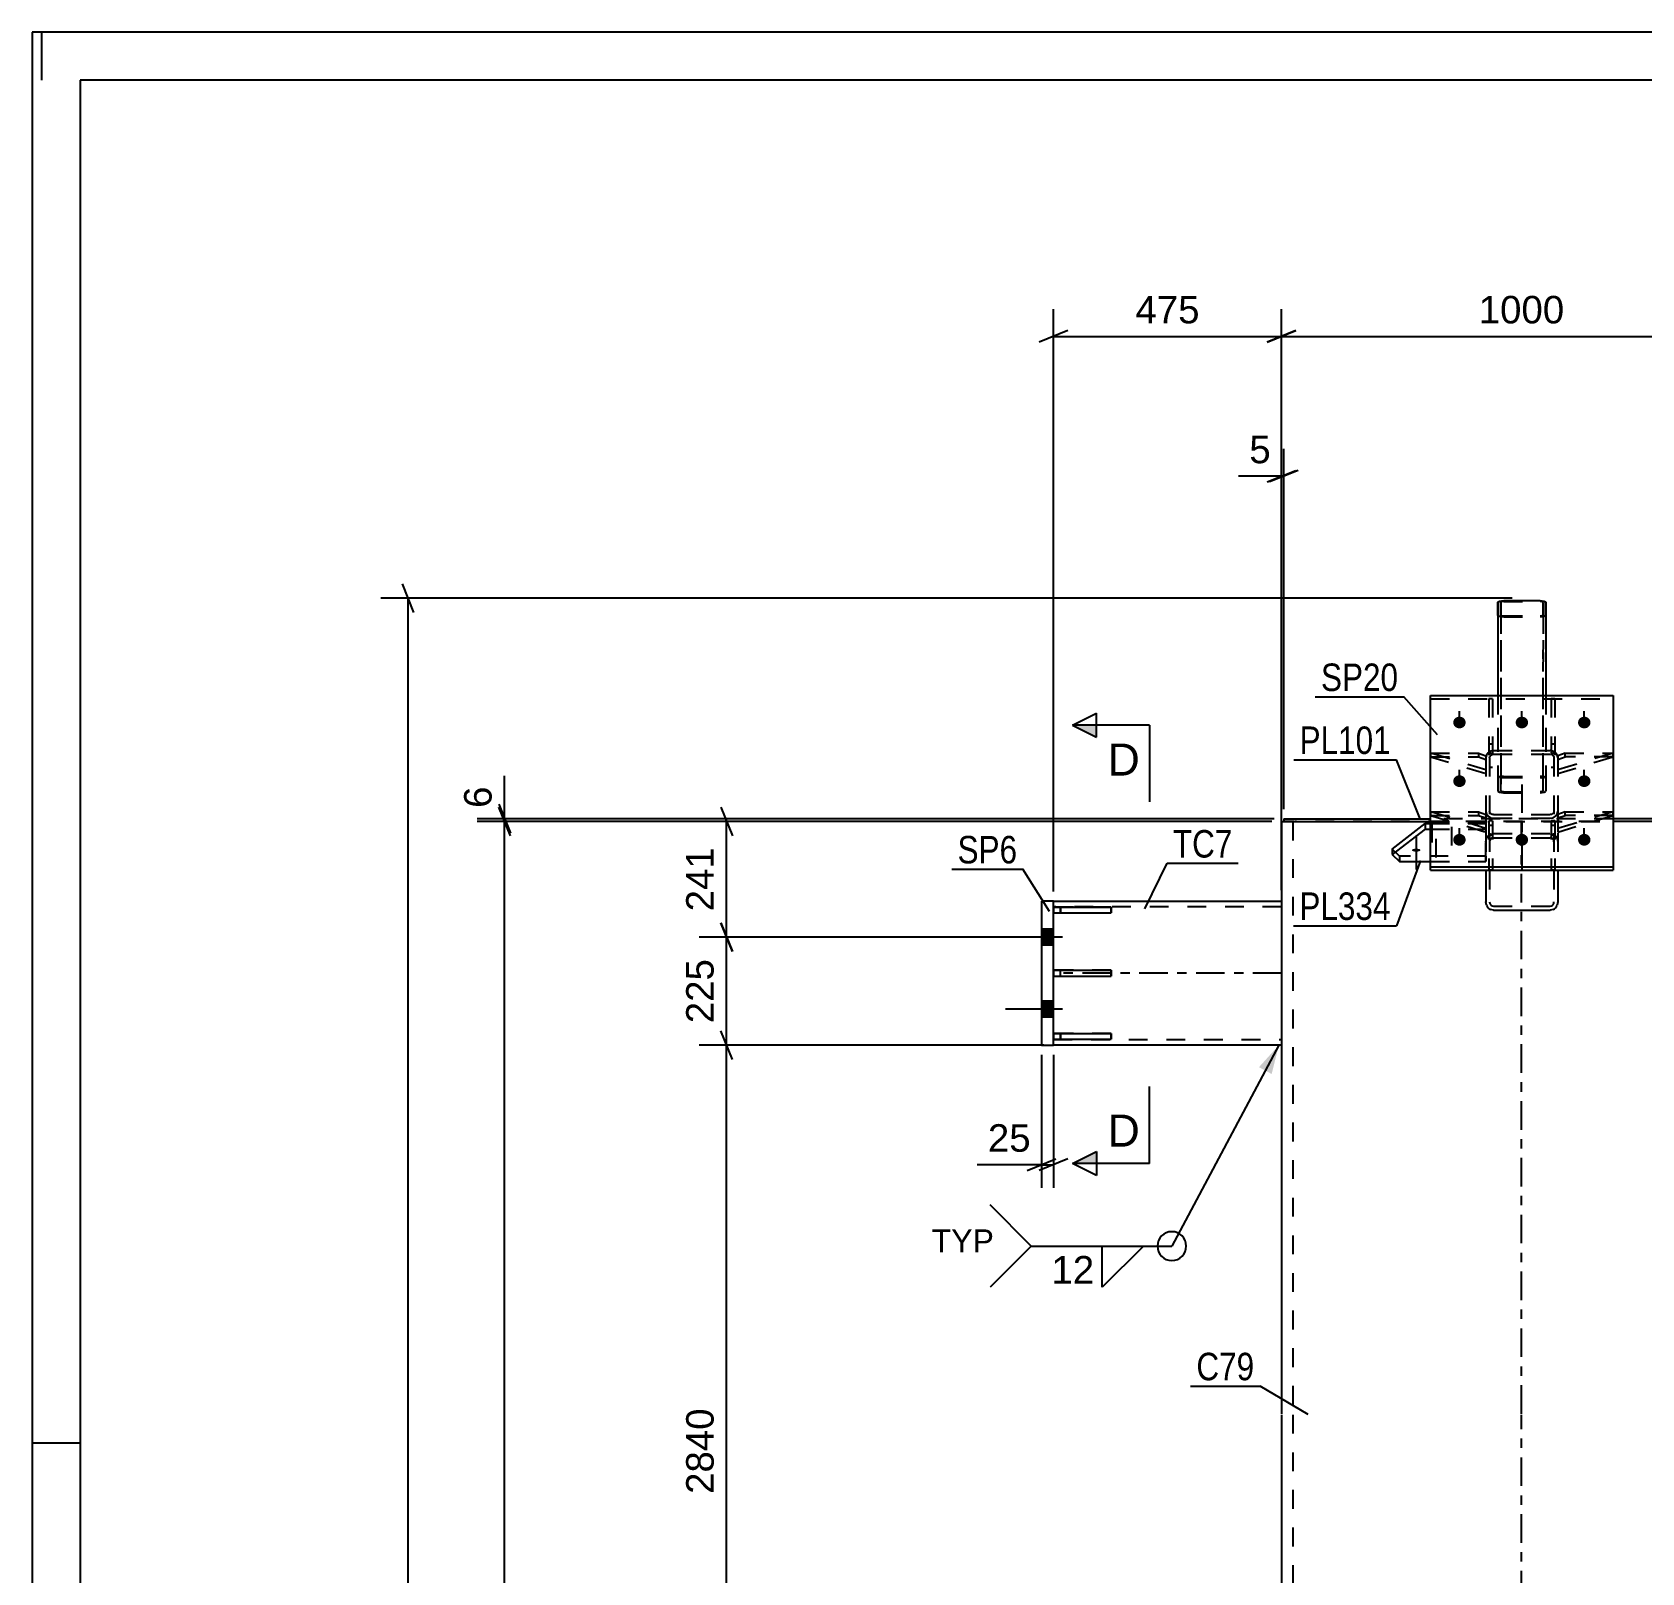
# Model space of a CAD drawing. Header units: millimetres. Extents: x 0 to 841, y 0 to 594.
# Drawn here: x 0 to 167.7, y 433.5 to 594 of the extents above; entities that cross this region are included whole.
import ezdxf

# ---------------------------------------------------------------- set-up
doc = ezdxf.new("R2010")
doc.units = ezdxf.units.MM
doc.linetypes.add('DXK_LINE_DOT2', pattern=[3.9198, 1.9599, -1.9599])
doc.linetypes.add('DXK_LINE_DOT3', pattern=[5.9187, 2.979, -0.9799, 0.9799, -0.9799])
doc.styles.add('Arial', font='arial.ttf', dxfattribs={"height": 0.2})
doc.styles.add('Arial Narrow', font='ARIALN.TTF', dxfattribs={"height": 0.2})

# ---------------------------------------------------------------- blocks, each defined once
blk = doc.blocks.new('Unknown-284856934-1127')
at = {"color": 5, "linetype": 'Continuous'}
for p, q in [((841, 594), (0, 594)), ((0, 594), (0, 0)), ((1, 589), (1, 594)), ((836, 589), (5, 589)), ((5, 589), (5, 5)), ((5, 447), (0, 447))]:
    blk.add_line(p, q, dxfattribs=at)
blk = doc.blocks.new('Part-284856934-2347 - 2216')
at = {"color": 2, "linetype": 'Continuous'}
for p, q in [((145.68, 506.7), (145.68, 524.89)), ((145.68, 524.89), (164.68, 524.89)), ((164.68, 524.89), (164.68, 506.7)), ((145.68, 507.04), (164.68, 507.04)), ((145.68, 506.7), (164.68, 506.7))]:
    blk.add_line(p, q, dxfattribs=at)
at = {"color": 7, "linetype": 'DXK_LINE_DOT2'}
blk.add_line((145.68, 524.55), (164.68, 524.55), dxfattribs=at)
blk = doc.blocks.new('Bolt-284856934-2220 - 2216')
at = {"linetype": 'Continuous'}
blk.add_hatch(color=1, dxfattribs=at).paths.add_polyline_path([(144.18, 508.94), (144.27, 508.93), (144.36, 508.92), (144.44, 508.91), (144.51, 508.89), (144.57, 508.86), (144.6, 508.83), (144.62, 508.8), (144.62, 508.77), (144.6, 508.73), (144.57, 508.71), (144.51, 508.68), (144.44, 508.66), (144.36, 508.64), (144.27, 508.63), (144.18, 508.63), (144.08, 508.63), (143.99, 508.64), (143.91, 508.66), (143.84, 508.68), (143.79, 508.71), (143.75, 508.73), (143.73, 508.77), (143.73, 508.8), (143.75, 508.83), (143.79, 508.86), (143.84, 508.89), (143.91, 508.91), (143.99, 508.92), (144.08, 508.93)])
at = {"color": 1, "linetype": 'DXK_LINE_DOT2'}
for p, q in [((145.8, 511.54), (145.8, 508.01)), ((146.23, 509.97), (146.23, 506.45)), ((147.85, 511.22), (147.85, 507.7))]:
    blk.add_line(p, q, dxfattribs=at)
at = {"color": 1, "linetype": 'Continuous'}
blk.add_line((144.18, 510.29), (144.18, 506.76), dxfattribs=at)
blk = doc.blocks.new('Part-284856934-2221 - 2216')
at = {"color": 2, "linetype": 'Continuous'}
for p, q in [((152.69, 534.58), (152.68, 524.89)), ((152.69, 534.58), (152.73, 534.66)), ((152.73, 534.66), (152.86, 534.73)), ((152.86, 534.73), (153.06, 534.77)), ((153.06, 534.77), (153.29, 534.79)), ((153.29, 534.79), (157.09, 534.79)), ((157.09, 534.79), (157.31, 534.77)), ((157.31, 534.77), (157.51, 534.73)), ((157.51, 534.73), (157.64, 534.66)), ((157.64, 534.66), (157.69, 534.58)), ((157.69, 534.58), (157.68, 524.89))]:
    blk.add_line(p, q, dxfattribs=at)
at = {"color": 7, "linetype": 'DXK_LINE_DOT2'}
for p, q in [((152.69, 533.28), (152.68, 514.96)), ((152.69, 533.28), (152.69, 534.58)), ((152.73, 533.2), (152.69, 533.28)), ((152.99, 534.58), (152.98, 516.26)), ((152.99, 533.28), (152.98, 514.96)), ((153.01, 534.62), (152.99, 534.58)), ((152.99, 533.28), (152.99, 534.58)), ((152.99, 533.28), (153.01, 533.24)), ((153.07, 534.66), (153.01, 534.62)), ((153.01, 533.24), (153.07, 533.21)), ((153.17, 534.68), (153.07, 534.66)), ((153.29, 534.69), (153.17, 534.68)), ((153.29, 534.69), (157.09, 534.69)), ((157.2, 534.68), (157.09, 534.69)), ((157.3, 534.66), (157.2, 534.68)), ((157.36, 534.62), (157.3, 534.66)), ((157.31, 533.22), (157.36, 533.24)), ((157.39, 534.58), (157.36, 534.62)), ((157.36, 533.24), (157.39, 533.28)), ((157.39, 534.58), (157.38, 516.26)), ((157.39, 533.28), (157.38, 514.96)), ((157.39, 533.28), (157.39, 534.58)), ((157.69, 533.28), (157.64, 533.2)), ((157.69, 533.28), (157.68, 514.96)), ((157.69, 533.28), (157.69, 534.58)), ((152.86, 533.14), (152.73, 533.2)), ((153.06, 533.09), (152.86, 533.14)), ((153.29, 533.08), (153.06, 533.09)), ((153.07, 533.21), (153.17, 533.19)), ((153.17, 533.19), (153.29, 533.18)), ((153.29, 533.18), (157.09, 533.18)), ((153.29, 533.08), (157.09, 533.08)), ((157.09, 533.18), (157.2, 533.19)), ((157.31, 533.09), (157.09, 533.08)), ((157.2, 533.19), (157.3, 533.21)), ((157.3, 533.21), (157.31, 533.22)), ((157.51, 533.14), (157.31, 533.09)), ((157.64, 533.2), (157.51, 533.14)), ((152.68, 524.89), (152.68, 516.26)), ((157.68, 524.89), (157.68, 516.26)), ((153.28, 516.47), (153.05, 516.45)), ((153.28, 516.47), (157.08, 516.47)), ((157.31, 516.45), (157.08, 516.47)), ((152.73, 516.34), (152.68, 516.26)), ((152.68, 516.26), (152.68, 514.96)), ((152.68, 514.96), (152.73, 514.88)), ((152.86, 516.41), (152.73, 516.34)), ((152.73, 514.88), (152.86, 514.82)), ((153.05, 516.45), (152.86, 516.41)), ((152.86, 514.82), (153.05, 514.77)), ((152.98, 516.26), (153.01, 516.3)), ((152.98, 514.96), (152.98, 516.26)), ((153.01, 514.92), (152.98, 514.96)), ((153.01, 516.3), (153.07, 516.33)), ((153.07, 514.89), (153.01, 514.92)), ((153.07, 516.33), (153.17, 516.36)), ((153.17, 514.87), (153.07, 514.89)), ((153.17, 516.36), (153.28, 516.36)), ((153.28, 514.86), (153.17, 514.87)), ((153.28, 516.36), (157.08, 516.36)), ((153.28, 514.86), (157.08, 514.86)), ((157.08, 516.36), (157.2, 516.36)), ((157.2, 514.87), (157.08, 514.86)), ((157.2, 516.36), (157.3, 516.33)), ((157.3, 514.89), (157.2, 514.87)), ((157.3, 516.33), (157.36, 516.3)), ((157.36, 514.92), (157.3, 514.89)), ((157.51, 516.41), (157.31, 516.45)), ((157.31, 514.77), (157.51, 514.82)), ((157.36, 516.3), (157.38, 516.26)), ((157.38, 514.96), (157.36, 514.92)), ((157.38, 516.26), (157.38, 514.96)), ((157.64, 516.34), (157.51, 516.41)), ((157.51, 514.82), (157.64, 514.88)), ((157.68, 516.26), (157.64, 516.34)), ((157.64, 514.88), (157.68, 514.96)), ((157.68, 516.26), (157.68, 514.96)), ((153.05, 514.77), (153.28, 514.76)), ((153.28, 514.76), (157.08, 514.76)), ((157.08, 514.76), (157.31, 514.77))]:
    blk.add_line(p, q, dxfattribs=at)
blk = doc.blocks.new('Part-284856934-2342 - 2216')
at = {"color": 2, "linetype": 'Continuous'}
for p, q in [((130.39, 512.06), (145.68, 512.06)), ((130.39, 512.06), (130.39, 511.76)), ((130.39, 511.76), (131.52, 511.76)), ((179.89, 512.06), (164.68, 512.06)), ((179.89, 511.76), (178.76, 511.76)), ((179.89, 512.06), (179.89, 511.76))]:
    blk.add_line(p, q, dxfattribs=at)
at = {"color": 7, "linetype": 'DXK_LINE_DOT2'}
for p, q in [((178.76, 511.76), (131.52, 511.76)), ((164.68, 512.06), (145.68, 512.06))]:
    blk.add_line(p, q, dxfattribs=at)
blk = doc.blocks.new('Part-284856934-2286 - 2216')
at = {"color": 2, "linetype": 'Continuous'}
for p, q in [((106.39, 496.26), (112.39, 496.26)), ((106.39, 496.26), (106.39, 495.66)), ((106.39, 495.66), (112.39, 495.66)), ((112.39, 496.26), (112.39, 495.66))]:
    blk.add_line(p, q, dxfattribs=at)
at = {"color": 7, "linetype": 'DXK_LINE_DOT2'}
blk.add_line((107.14, 495.66), (107.14, 496.26), dxfattribs=at)
blk = doc.blocks.new('Part-284856934-2325 - 2216')
at = {"color": 7, "linetype": 'DXK_LINE_DOT2'}
for p, q in [((112.39, 496.26), (106.39, 496.26)), ((106.39, 496.26), (106.39, 495.66)), ((106.39, 495.66), (112.39, 495.66)), ((107.14, 495.66), (107.14, 496.26)), ((112.39, 495.66), (112.39, 496.26))]:
    blk.add_line(p, q, dxfattribs=at)
blk = doc.blocks.new('Part-284856934-2324 - 2216')
at = {"color": 7, "linetype": 'DXK_LINE_DOT2'}
for p, q in [((112.39, 502.84), (106.39, 502.84)), ((106.39, 502.84), (106.39, 502.24)), ((106.39, 502.24), (112.39, 502.24)), ((107.14, 502.84), (107.14, 502.24)), ((112.39, 502.24), (112.39, 502.84))]:
    blk.add_line(p, q, dxfattribs=at)
blk = doc.blocks.new('Part-284856934-2388 - 2216')
at = {"color": 7, "linetype": 'DXK_LINE_DOT2'}
for p, q in [((151.73, 524.55), (151.73, 517.44)), ((152.13, 524.55), (151.73, 524.55)), ((152.13, 524.55), (152.13, 517.44)), ((151.73, 519.85), (152.13, 519.85)), ((151.73, 518.89), (152.13, 518.89)), ((151.73, 517.44), (152.13, 517.44))]:
    blk.add_line(p, q, dxfattribs=at)
blk = doc.blocks.new('Part-284856934-2404 - 2216')
at = {"color": 2, "linetype": 'Continuous'}
for p, q in [((130.14, 511.76), (130.14, 450.06)), ((130.14, 511.76), (130.39, 511.76)), ((131.52, 511.76), (132.54, 511.76)), ((132.54, 511.76), (145.68, 511.76)), ((178.76, 511.76), (164.68, 511.76)), ((130.14, 449.96), (130.14, 341.92))]:
    blk.add_line(p, q, dxfattribs=at)
at = {"color": 7, "linetype": 'DXK_LINE_DOT2'}
for p, q in [((131.43, 511.76), (130.39, 511.76)), ((130.84, 511.76), (131.52, 511.76)), ((131.34, 511.76), (131.34, 450.06)), ((145.68, 511.76), (164.68, 511.76)), ((131.34, 449.96), (131.34, 341.92))]:
    blk.add_line(p, q, dxfattribs=at)
at = {"color": 7, "linetype": 'DXK_LINE_DOT3'}
for p, q in [((155.14, 450.06), (155.14, 511.76)), ((155.14, 341.92), (155.14, 449.96))]:
    blk.add_line(p, q, dxfattribs=at)
blk = doc.blocks.new('Part-284856934-2288 - 2216')
at = {"color": 2, "linetype": 'Continuous'}
for p, q in [((106.39, 503.46), (130.14, 503.46)), ((130.14, 488.46), (106.39, 488.46))]:
    blk.add_line(p, q, dxfattribs=at)
at = {"color": 7, "linetype": 'DXK_LINE_DOT2'}
for p, q in [((106.39, 488.46), (106.39, 503.46)), ((130.14, 503.46), (130.14, 488.46)), ((130.14, 502.86), (106.39, 502.86)), ((106.39, 489.06), (130.14, 489.06))]:
    blk.add_line(p, q, dxfattribs=at)
at = {"color": 7, "linetype": 'DXK_LINE_DOT3'}
blk.add_line((130.14, 495.96), (106.39, 495.96), dxfattribs=at)
blk = doc.blocks.new('Part-284856934-2289 - 2216')
at = {"color": 7, "linetype": 'DXK_LINE_DOT2'}
for p, q in [((151.5, 518.69), (151.43, 518.4)), ((151.43, 518.4), (151.43, 506.7)), ((151.67, 518.93), (151.5, 518.69)), ((151.93, 519.09), (151.67, 518.93)), ((151.83, 518.4), (151.86, 518.54)), ((151.83, 518.4), (151.83, 503.38)), ((151.86, 518.54), (151.95, 518.66)), ((152.23, 519.15), (151.93, 519.09)), ((151.95, 518.66), (152.08, 518.74)), ((152.08, 518.74), (152.23, 518.77)), ((152.23, 519.15), (158.13, 519.15)), ((152.23, 518.77), (158.13, 518.77)), ((158.44, 519.09), (158.13, 519.15)), ((158.13, 518.77), (158.29, 518.74)), ((158.29, 518.74), (158.42, 518.66)), ((158.42, 518.66), (158.5, 518.54)), ((158.7, 518.93), (158.44, 519.09)), ((158.5, 518.54), (158.53, 518.4)), ((158.53, 518.4), (158.53, 503.38)), ((158.87, 518.69), (158.7, 518.93)), ((158.93, 518.4), (158.87, 518.69)), ((158.93, 518.4), (158.93, 506.7)), ((151.43, 512.85), (151.5, 512.57)), ((151.5, 512.57), (151.67, 512.32)), ((151.67, 512.32), (151.93, 512.16)), ((151.86, 512.71), (151.83, 512.85)), ((151.95, 512.59), (151.86, 512.71)), ((151.93, 512.16), (152.23, 512.1)), ((152.08, 512.51), (151.95, 512.59)), ((152.23, 512.48), (152.08, 512.51)), ((152.23, 512.48), (158.13, 512.48)), ((152.23, 512.1), (158.13, 512.1)), ((158.29, 512.51), (158.13, 512.48)), ((158.13, 512.1), (158.44, 512.16)), ((158.42, 512.59), (158.29, 512.51)), ((158.5, 512.71), (158.42, 512.59)), ((158.44, 512.16), (158.7, 512.32)), ((158.53, 512.85), (158.5, 512.71)), ((158.7, 512.32), (158.87, 512.57)), ((158.87, 512.57), (158.93, 512.85)), ((151.43, 509.65), (151.5, 509.98)), ((151.86, 509.82), (151.83, 509.65)), ((151.93, 510.44), (152.23, 510.51)), ((152.23, 510.08), (152.08, 510.05)), ((152.23, 510.51), (158.13, 510.51)), ((152.23, 510.08), (158.13, 510.08)), ((158.13, 510.51), (158.44, 510.44)), ((158.29, 510.05), (158.13, 510.08)), ((158.53, 509.65), (158.5, 509.82)), ((158.87, 509.98), (158.93, 509.65)), ((151.83, 503.38), (151.86, 503.21)), ((158.5, 503.21), (158.53, 503.38)), ((152.08, 502.98), (152.23, 502.95)), ((152.23, 502.95), (158.13, 502.95)), ((158.13, 502.95), (158.29, 502.98))]:
    blk.add_line(p, q, dxfattribs=at)
at = {"color": 7, "linetype": 'DXK_LINE_DOT3'}
blk.add_line((155.18, 515.63), (155.18, 506.52), dxfattribs=at)
at = {"color": 2, "linetype": 'Continuous'}
for p, q in [((151.43, 506.7), (151.43, 503.38)), ((158.93, 506.7), (158.93, 503.38)), ((151.5, 503.05), (151.43, 503.38)), ((158.93, 503.38), (158.87, 503.05)), ((152.23, 502.52), (151.93, 502.59)), ((152.23, 502.52), (158.13, 502.52)), ((158.44, 502.59), (158.13, 502.52))]:
    blk.add_line(p, q, dxfattribs=at)
at = {"color": 7, "linetype": 'DXK_LINE_DOT2'}
for centre, radius, start, end in [((152.27, 509.69), 0.827, 114.32, 159.2417), ((152.25, 509.67), 0.414, 114.32, 159.2417), ((158.12, 509.67), 0.414, 20.7583, 65.68), ((158.1, 509.69), 0.827, 20.7583, 65.68), ((152.25, 503.36), 0.414, 200.7583, 245.68), ((158.12, 503.36), 0.414, 294.32, 339.2417)]:
    blk.add_arc(centre, radius, start, end, dxfattribs=at)
at = {"color": 2, "linetype": 'Continuous'}
for centre, start, end in [((152.27, 503.34), 200.7583, 245.68), ((158.1, 503.34), 294.32, 339.2417)]:
    blk.add_arc(centre, 0.827, start, end, dxfattribs=at)
blk = doc.blocks.new('Part-284856934-2313 - 2216')
at = {"color": 2, "linetype": 'Continuous'}
for p, q in [((106.39, 502.84), (112.39, 502.84)), ((106.39, 502.84), (106.39, 502.24)), ((106.39, 502.24), (112.39, 502.24)), ((112.39, 502.84), (112.39, 502.24))]:
    blk.add_line(p, q, dxfattribs=at)
at = {"color": 7, "linetype": 'DXK_LINE_DOT2'}
blk.add_line((107.14, 502.24), (107.14, 502.84), dxfattribs=at)
blk = doc.blocks.new('Part-284856934-2320 - 2216')
at = {"color": 2, "linetype": 'Continuous'}
for p, q in [((105.14, 503.46), (105.14, 488.46)), ((106.39, 503.46), (105.14, 503.46)), ((106.39, 488.46), (106.39, 503.46)), ((105.14, 488.46), (106.39, 488.46))]:
    blk.add_line(p, q, dxfattribs=at)
blk = doc.blocks.new('Part-284856934-2326 - 2216')
at = {"color": 7, "linetype": 'DXK_LINE_DOT2'}
for p, q in [((112.39, 489.69), (106.39, 489.69)), ((106.39, 489.69), (106.39, 489.09)), ((107.14, 489.69), (107.14, 489.09)), ((112.39, 489.09), (112.39, 489.69)), ((106.39, 489.09), (112.39, 489.09))]:
    blk.add_line(p, q, dxfattribs=at)
blk = doc.blocks.new('Part-284856934-2327 - 2216')
at = {"color": 2, "linetype": 'Continuous'}
for p, q in [((106.39, 489.69), (112.39, 489.69)), ((106.39, 489.69), (106.39, 489.09)), ((112.39, 489.69), (112.39, 489.09)), ((106.39, 489.09), (112.39, 489.09))]:
    blk.add_line(p, q, dxfattribs=at)
at = {"color": 7, "linetype": 'DXK_LINE_DOT2'}
blk.add_line((107.14, 489.09), (107.14, 489.69), dxfattribs=at)
blk = doc.blocks.new('Bolt-284856934-2366 - 2216')
at = {"linetype": 'Continuous'}
for points in [[(105.14, 500.54), (105.14, 498.89), (106.39, 498.89), (106.39, 500.54)], [(105.14, 500.54), (105.14, 498.89), (106.39, 498.89), (106.39, 500.54)], [(105.14, 493.04), (105.14, 491.39), (106.39, 491.39), (106.39, 493.04)], [(105.14, 493.04), (105.14, 491.39), (106.39, 491.39), (106.39, 493.04)]]:
    blk.add_hatch(color=1, dxfattribs=at).paths.add_polyline_path(points)
at = {"color": 1, "linetype": 'Continuous'}
for p, q in [((107.34, 499.71), (101.39, 499.71)), ((107.34, 499.71), (101.39, 499.71)), ((106.39, 500.54), (105.14, 500.54)), ((106.39, 500.54), (105.14, 500.54)), ((106.39, 498.89), (105.14, 498.89)), ((106.39, 498.89), (105.14, 498.89)), ((106.39, 493.04), (105.14, 493.04)), ((106.39, 493.04), (105.14, 493.04)), ((107.34, 492.21), (101.39, 492.21)), ((107.34, 492.21), (101.39, 492.21)), ((106.39, 491.39), (105.14, 491.39)), ((106.39, 491.39), (105.14, 491.39))]:
    blk.add_line(p, q, dxfattribs=at)
blk = doc.blocks.new('Part-284856934-2375 - 2216')
at = {"color": 2, "linetype": 'Continuous'}
for p, q in [((141.66, 508.88), (145.11, 511.54)), ((145.11, 511.54), (145.68, 511.54)), ((145.11, 511.54), (145.11, 510.98)), ((145.11, 510.98), (141.66, 508.32)), ((145.11, 510.98), (145.68, 510.98)), ((141.66, 508.88), (141.66, 508.32)), ((141.66, 508.32), (142.43, 507.6)), ((142.43, 507.6), (145.68, 507.6))]:
    blk.add_line(p, q, dxfattribs=at)
at = {"color": 7, "linetype": 'DXK_LINE_DOT2'}
for p, q in [((145.68, 511.54), (151.43, 511.54)), ((151.43, 511.54), (151.43, 508.16)), ((151.43, 511.54), (151.43, 510.98)), ((145.68, 510.98), (151.43, 510.98)), ((151.43, 507.6), (151.43, 510.98)), ((142.43, 508.16), (141.66, 508.88)), ((151.43, 508.16), (142.43, 508.16)), ((142.43, 508.16), (142.43, 507.6)), ((151.43, 508.16), (151.43, 507.6)), ((145.68, 507.6), (151.43, 507.6))]:
    blk.add_line(p, q, dxfattribs=at)
blk = doc.blocks.new('Part-284856934-2381 - 2216')
at = {"color": 7, "linetype": 'DXK_LINE_DOT2'}
for p, q in [((159.68, 518.87), (158.93, 518.61)), ((164.68, 518.87), (158.93, 517.16)), ((158.93, 518.61), (158.93, 516.78)), ((158.93, 518.23), (159.68, 518.49)), ((158.93, 516.78), (164.68, 518.49)), ((159.68, 518.49), (159.68, 518.87)), ((159.68, 518.87), (164.68, 518.87)), ((164.68, 518.49), (159.68, 518.49)), ((164.68, 518.49), (164.68, 518.87))]:
    blk.add_line(p, q, dxfattribs=at)
blk = doc.blocks.new('Part-284856934-2382 - 2216')
at = {"color": 7, "linetype": 'DXK_LINE_DOT2'}
for p, q in [((159.68, 512.76), (158.93, 512.5)), ((164.68, 512.76), (158.93, 511.05)), ((158.93, 512.5), (158.93, 510.67)), ((158.93, 512.13), (159.68, 512.38)), ((158.93, 510.67), (164.68, 512.38)), ((159.68, 512.38), (159.68, 512.76)), ((159.68, 512.76), (164.68, 512.76)), ((164.68, 512.38), (159.68, 512.38)), ((164.68, 512.38), (164.68, 512.76))]:
    blk.add_line(p, q, dxfattribs=at)
blk = doc.blocks.new('Part-284856934-2383 - 2216')
at = {"color": 7, "linetype": 'DXK_LINE_DOT2'}
for p, q in [((151.43, 517.16), (145.68, 518.87)), ((145.68, 518.87), (150.68, 518.87)), ((145.68, 518.87), (145.68, 518.49)), ((145.68, 518.49), (151.43, 516.78)), ((145.68, 518.49), (150.68, 518.49)), ((150.68, 518.87), (151.43, 518.61)), ((150.68, 518.87), (150.68, 518.49)), ((150.68, 518.49), (151.43, 518.23)), ((151.43, 518.61), (151.43, 516.78))]:
    blk.add_line(p, q, dxfattribs=at)
blk = doc.blocks.new('Part-284856934-2384 - 2216')
at = {"color": 7, "linetype": 'DXK_LINE_DOT2'}
for p, q in [((151.43, 511.05), (145.68, 512.76)), ((145.68, 512.76), (150.68, 512.76)), ((145.68, 512.76), (145.68, 512.38)), ((145.68, 512.38), (151.43, 510.67)), ((145.68, 512.38), (150.68, 512.38)), ((150.68, 512.76), (151.43, 512.5)), ((150.68, 512.76), (150.68, 512.38)), ((150.68, 512.38), (151.43, 512.13)), ((151.43, 512.5), (151.43, 510.67))]:
    blk.add_line(p, q, dxfattribs=at)
blk = doc.blocks.new('Bolt-284856934-2432 - 2216')
at = {"linetype": 'Continuous'}
for points in [[(148.68, 521.46), (148.55, 521.48), (148.42, 521.52), (148.3, 521.58), (148.2, 521.67), (148.12, 521.77), (148.07, 521.89), (148.04, 522.01), (148.04, 522.14), (148.07, 522.26), (148.12, 522.38), (148.2, 522.48), (148.3, 522.57), (148.42, 522.63), (148.55, 522.67), (148.68, 522.69), (148.82, 522.67), (148.95, 522.63), (149.07, 522.57), (149.17, 522.48), (149.25, 522.38), (149.3, 522.26), (149.33, 522.14), (149.33, 522.01), (149.3, 521.89), (149.25, 521.77), (149.17, 521.67), (149.07, 521.58), (148.95, 521.52), (148.82, 521.48)], [(155.18, 521.46), (155.05, 521.48), (154.92, 521.52), (154.8, 521.58), (154.7, 521.67), (154.62, 521.77), (154.57, 521.89), (154.54, 522.01), (154.54, 522.14), (154.57, 522.26), (154.62, 522.38), (154.7, 522.48), (154.8, 522.57), (154.92, 522.63), (155.05, 522.67), (155.18, 522.69), (155.32, 522.67), (155.45, 522.63), (155.57, 522.57), (155.67, 522.48), (155.75, 522.38), (155.8, 522.26), (155.83, 522.14), (155.83, 522.01), (155.8, 521.89), (155.75, 521.77), (155.67, 521.67), (155.57, 521.58), (155.45, 521.52), (155.32, 521.48)], [(161.68, 521.46), (161.55, 521.48), (161.42, 521.52), (161.3, 521.58), (161.2, 521.67), (161.12, 521.77), (161.07, 521.89), (161.04, 522.01), (161.04, 522.14), (161.07, 522.26), (161.12, 522.38), (161.2, 522.48), (161.3, 522.57), (161.42, 522.63), (161.55, 522.67), (161.68, 522.69), (161.82, 522.67), (161.95, 522.63), (162.07, 522.57), (162.17, 522.48), (162.25, 522.38), (162.3, 522.26), (162.33, 522.14), (162.33, 522.01), (162.3, 521.89), (162.25, 521.77), (162.17, 521.67), (162.07, 521.58), (161.95, 521.52), (161.82, 521.48)], [(148.68, 515.36), (148.55, 515.37), (148.42, 515.41), (148.3, 515.47), (148.2, 515.56), (148.12, 515.66), (148.07, 515.78), (148.04, 515.9), (148.04, 516.03), (148.07, 516.16), (148.12, 516.27), (148.2, 516.38), (148.3, 516.46), (148.42, 516.53), (148.55, 516.56), (148.68, 516.58), (148.82, 516.56), (148.95, 516.53), (149.07, 516.46), (149.17, 516.38), (149.25, 516.27), (149.3, 516.16), (149.33, 516.03), (149.33, 515.9), (149.3, 515.78), (149.25, 515.66), (149.17, 515.56), (149.07, 515.47), (148.95, 515.41), (148.82, 515.37)], [(161.68, 515.36), (161.55, 515.37), (161.42, 515.41), (161.3, 515.47), (161.2, 515.56), (161.12, 515.66), (161.07, 515.78), (161.04, 515.9), (161.04, 516.03), (161.07, 516.16), (161.12, 516.27), (161.2, 516.38), (161.3, 516.46), (161.42, 516.53), (161.55, 516.56), (161.68, 516.58), (161.82, 516.56), (161.95, 516.53), (162.07, 516.46), (162.17, 516.38), (162.25, 516.27), (162.3, 516.16), (162.33, 516.03), (162.33, 515.9), (162.3, 515.78), (162.25, 515.66), (162.17, 515.56), (162.07, 515.47), (161.95, 515.41), (161.82, 515.37)], [(148.68, 509.25), (148.55, 509.26), (148.42, 509.3), (148.3, 509.37), (148.2, 509.45), (148.12, 509.55), (148.07, 509.67), (148.04, 509.8), (148.04, 509.92), (148.07, 510.05), (148.12, 510.16), (148.2, 510.27), (148.3, 510.35), (148.42, 510.42), (148.55, 510.46), (148.68, 510.47), (148.82, 510.46), (148.95, 510.42), (149.07, 510.35), (149.17, 510.27), (149.25, 510.16), (149.3, 510.05), (149.33, 509.92), (149.33, 509.8), (149.3, 509.67), (149.25, 509.55), (149.17, 509.45), (149.07, 509.37), (148.95, 509.3), (148.82, 509.26)], [(155.18, 509.25), (155.05, 509.26), (154.92, 509.3), (154.8, 509.37), (154.7, 509.45), (154.62, 509.55), (154.57, 509.67), (154.54, 509.8), (154.54, 509.92), (154.57, 510.05), (154.62, 510.16), (154.7, 510.27), (154.8, 510.35), (154.92, 510.42), (155.05, 510.46), (155.18, 510.47), (155.32, 510.46), (155.45, 510.42), (155.57, 510.35), (155.67, 510.27), (155.75, 510.16), (155.8, 510.05), (155.83, 509.92), (155.83, 509.8), (155.8, 509.67), (155.75, 509.55), (155.67, 509.45), (155.57, 509.37), (155.45, 509.3), (155.32, 509.26)], [(161.68, 509.25), (161.55, 509.26), (161.42, 509.3), (161.3, 509.37), (161.2, 509.45), (161.12, 509.55), (161.07, 509.67), (161.04, 509.8), (161.04, 509.92), (161.07, 510.05), (161.12, 510.16), (161.2, 510.27), (161.3, 510.35), (161.42, 510.42), (161.55, 510.46), (161.68, 510.47), (161.82, 510.46), (161.95, 510.42), (162.07, 510.35), (162.17, 510.27), (162.25, 510.16), (162.3, 510.05), (162.33, 509.92), (162.33, 509.8), (162.3, 509.67), (162.25, 509.55), (162.17, 509.45), (162.07, 509.37), (161.95, 509.3), (161.82, 509.26)]]:
    blk.add_hatch(color=1, dxfattribs=at).paths.add_polyline_path(points)
at = {"color": 1, "linetype": 'Continuous'}
for p, q in [((148.68, 521.48), (148.68, 523.27)), ((155.18, 521.48), (155.18, 523.27)), ((161.68, 521.48), (161.68, 523.27)), ((148.68, 515.37), (148.68, 517.16)), ((161.68, 515.37), (161.68, 517.16)), ((148.68, 509.26), (148.68, 511.06)), ((155.18, 509.26), (155.18, 511.06)), ((161.68, 509.26), (161.68, 511.06))]:
    blk.add_line(p, q, dxfattribs=at)
blk = doc.blocks.new('Part-284856934-2447 - 2216')
at = {"color": 7, "linetype": 'DXK_LINE_DOT2'}
for p, q in [((158.63, 511.84), (158.23, 511.84)), ((158.23, 511.84), (158.23, 506.7)), ((158.63, 511.84), (158.63, 506.7)), ((158.23, 511.4), (158.63, 511.4)), ((158.23, 510.39), (158.63, 510.39))]:
    blk.add_line(p, q, dxfattribs=at)
at = {"color": 2, "linetype": 'Continuous'}
blk.add_line((158.63, 506.7), (158.23, 506.7), dxfattribs=at)
blk = doc.blocks.new('Part-284856934-2448 - 2216')
at = {"color": 7, "linetype": 'DXK_LINE_DOT2'}
for p, q in [((152.13, 511.84), (151.73, 511.84)), ((151.73, 511.84), (151.73, 506.7)), ((152.13, 511.84), (152.13, 506.7)), ((151.73, 511.4), (152.13, 511.4)), ((151.73, 510.39), (152.13, 510.39))]:
    blk.add_line(p, q, dxfattribs=at)
at = {"color": 2, "linetype": 'Continuous'}
blk.add_line((152.13, 506.7), (151.73, 506.7), dxfattribs=at)
blk = doc.blocks.new('Part-284856934-2449 - 2216')
at = {"color": 7, "linetype": 'DXK_LINE_DOT2'}
for p, q in [((158.23, 524.55), (158.23, 517.44)), ((158.63, 524.55), (158.23, 524.55)), ((158.63, 524.55), (158.63, 517.44)), ((158.23, 519.85), (158.63, 519.85)), ((158.23, 518.89), (158.63, 518.89)), ((158.23, 517.44), (158.63, 517.44))]:
    blk.add_line(p, q, dxfattribs=at)
blk = doc.blocks.new('StraightDimension-284856934-2883 - 2216')
at = {"color": 7, "linetype": 'Continuous'}
for p, q in [((154.19, 535.04), (36.31, 535.04)), ((39.76, 533.54), (38.56, 536.54)), ((39.16, 286.82), (39.16, 535.04))]:
    blk.add_line(p, q, dxfattribs=at)
blk = doc.blocks.new('StraightDimension-284856934-2597 - 2216')
at = {"color": 7, "linetype": 'Continuous'}
for p, q in [((48.61, 513.56), (49.81, 510.56)), ((49.81, 510.26), (48.61, 513.26)), ((129.39, 512.06), (46.36, 512.06)), ((129.14, 511.76), (46.36, 511.76)), ((49.21, 511.76), (49.21, 512.06))]:
    blk.add_line(p, q, dxfattribs=at)
at = {"color": 0}
blk.add_wipeout([(48.46, 516.01), (44.26, 516.01), (44.26, 512.58), (48.46, 512.58)], dxfattribs=at)
at = {"color": 7, "linetype": 'Continuous'}
blk.add_line((49.21, 512.06), (49.21, 516.53), dxfattribs=at)
blk.add_line((49.21, 512.06), (49.21, 516.53), dxfattribs=at)
at = {"color": 3, "style": 'Arial'}
blk.add_text('6', height=2.87, rotation=90.0002, dxfattribs=at).set_placement((47.86, 513.18))
blk = doc.blocks.new('StraightDimension-284856934-2812 - 2216')
at = {"color": 7, "linetype": 'Continuous'}
for p, q in [((130.14, 504.61), (130.14, 565.16)), ((180.14, 504.46), (180.14, 565.16)), ((131.64, 562.91), (128.64, 561.71)), ((130.14, 562.31), (180.14, 562.31)), ((178.64, 561.71), (181.64, 562.91))]:
    blk.add_line(p, q, dxfattribs=at)
at = {"color": 0}
blk.add_wipeout([(160.18, 563.06), (160.18, 567.26), (150.09, 567.26), (150.09, 563.06)], dxfattribs=at)
at = {"color": 3, "style": 'Arial'}
blk.add_text('1000', height=2.865, dxfattribs=at).set_placement((150.69, 563.66))
blk = doc.blocks.new('StraightDimension-284856934-2469 - 2216')
at = {"color": 7, "linetype": 'Continuous'}
for p, q in [((71.74, 513.26), (72.94, 510.26)), ((129.14, 511.76), (69.49, 511.76)), ((72.34, 499.71), (72.34, 511.76)), ((104.14, 499.71), (69.49, 499.71)), ((72.94, 498.21), (71.74, 501.21))]:
    blk.add_line(p, q, dxfattribs=at)
at = {"color": 0}
blk.add_wipeout([(71.59, 509.67), (67.39, 509.67), (67.39, 501.8), (71.59, 501.8)], dxfattribs=at)
at = {"color": 3, "style": 'Arial'}
blk.add_text('241', height=2.865, rotation=90.0002, dxfattribs=at).set_placement((70.99, 502.4))
blk = doc.blocks.new('StraightDimension-284856934-2478 - 2216')
at = {"color": 7, "linetype": 'Continuous'}
for p, q in [((104.14, 499.71), (69.49, 499.71)), ((71.74, 501.21), (72.94, 498.21)), ((72.34, 488.46), (72.34, 499.71)), ((72.94, 486.96), (71.74, 489.96)), ((105.39, 488.46), (69.49, 488.46))]:
    blk.add_line(p, q, dxfattribs=at)
at = {"color": 0}
blk.add_wipeout([(71.59, 498.02), (67.39, 498.02), (67.39, 490.15), (71.59, 490.15)], dxfattribs=at)
at = {"color": 3, "style": 'Arial'}
blk.add_text('225', height=2.865, rotation=90.0002, dxfattribs=at).set_placement((70.99, 490.75))
blk = doc.blocks.new('StraightDimension-284856934-2485 - 2216')
at = {"color": 7, "linetype": 'Continuous'}
for p, q in [((72.94, 486.96), (71.74, 489.96)), ((105.39, 488.46), (69.49, 488.46)), ((72.34, 403.86), (72.34, 488.46)), ((71.74, 405.36), (72.94, 402.36)), ((104.14, 403.86), (69.49, 403.86))]:
    blk.add_line(p, q, dxfattribs=at)
at = {"color": 0}
blk.add_wipeout([(71.59, 451.21), (67.39, 451.21), (67.39, 441.11), (71.59, 441.11)], dxfattribs=at)
at = {"color": 3, "style": 'Arial'}
blk.add_text('2840', height=2.865, rotation=90.0002, dxfattribs=at).set_placement((70.99, 441.71))
blk = doc.blocks.new('StraightDimension-284856934-2587 - 2216')
at = {"color": 7, "linetype": 'Continuous'}
for p, q in [((49.81, 510.26), (48.61, 513.26)), ((129.14, 511.76), (46.36, 511.76)), ((49.21, 288.42), (49.21, 511.76))]:
    blk.add_line(p, q, dxfattribs=at)
blk = doc.blocks.new('StraightDimension-284856934-2699 - 2216')
at = {"color": 7, "linetype": 'Continuous'}
for p, q in [((130.14, 512.76), (130.14, 550.59)), ((130.39, 513.06), (130.39, 550.59)), ((128.64, 547.14), (131.64, 548.34)), ((131.89, 548.34), (128.89, 547.14)), ((130.14, 547.74), (130.39, 547.74))]:
    blk.add_line(p, q, dxfattribs=at)
at = {"color": 0}
blk.add_wipeout([(129.61, 548.49), (129.61, 552.69), (126.19, 552.69), (126.19, 548.49)], dxfattribs=at)
at = {"color": 7, "linetype": 'Continuous'}
blk.add_line((130.14, 547.74), (125.66, 547.74), dxfattribs=at)
blk.add_line((130.14, 547.74), (125.66, 547.74), dxfattribs=at)
at = {"color": 3, "style": 'Arial'}
blk.add_text('5', height=2.87, dxfattribs=at).set_placement((126.79, 549.09))
blk = doc.blocks.new('StraightDimension-284856934-2823 - 2216')
at = {"color": 7, "linetype": 'Continuous'}
for p, q in [((106.39, 504.46), (106.39, 565.16)), ((130.14, 504.61), (130.14, 565.16)), ((107.89, 562.91), (104.89, 561.71)), ((106.39, 562.31), (130.14, 562.31)), ((128.64, 561.71), (131.64, 562.91))]:
    blk.add_line(p, q, dxfattribs=at)
at = {"color": 0}
blk.add_wipeout([(122.2, 563.06), (122.2, 567.26), (114.33, 567.26), (114.33, 563.06)], dxfattribs=at)
at = {"color": 3, "style": 'Arial'}
blk.add_text('475', height=2.865, dxfattribs=at).set_placement((114.93, 563.66))
blk = doc.blocks.new('StraightDimension-284856934-2874 - 2216')
at = {"color": 7, "linetype": 'Continuous'}
for p, q in [((105.14, 487.46), (105.14, 473.61)), ((106.39, 487.46), (106.39, 473.61)), ((103.64, 475.41), (106.64, 476.61)), ((107.89, 476.61), (104.89, 475.41)), ((105.14, 476.01), (106.39, 476.01))]:
    blk.add_line(p, q, dxfattribs=at)
at = {"color": 0}
blk.add_wipeout([(104.61, 476.76), (104.61, 480.96), (98.96, 480.96), (98.96, 476.76)], dxfattribs=at)
at = {"color": 7, "linetype": 'Continuous'}
blk.add_line((105.14, 476.01), (98.44, 476.01), dxfattribs=at)
blk.add_line((105.14, 476.01), (98.44, 476.01), dxfattribs=at)
at = {"color": 3, "style": 'Arial'}
blk.add_text('25', height=2.865, dxfattribs=at).set_placement((99.56, 477.36))
blk = doc.blocks.new('Mark-284856934-2400 - 2216')
at = {"color": 0}
blk.add_wipeout([(127.31, 453.55), (127.31, 456.55), (121.28, 456.55), (121.28, 453.55)], dxfattribs=at)
blk.add_wipeout([(127.31, 453.55), (127.31, 456.55), (121.28, 456.55), (121.28, 453.55)], dxfattribs=at)
at = {"color": 30, "linetype": 'Continuous'}
for p in [(120.68, 452.95), (132.92, 449.97)]:
    blk.add_line(p, (127.91, 452.95), dxfattribs=at)
at = {"color": 3, "style": 'Arial Narrow'}
blk.add_text('C79', height=2.863, dxfattribs=at).set_placement((121.28, 453.55))
blk = doc.blocks.new('Mark-284856934-2338 - 2216')
at = {"color": 0}
blk.add_wipeout([(141.54, 518.8), (141.54, 521.8), (132.03, 521.8), (132.03, 518.8)], dxfattribs=at)
blk.add_wipeout([(141.54, 518.8), (141.54, 521.8), (132.03, 521.8), (132.03, 518.8)], dxfattribs=at)
at = {"color": 30, "linetype": 'Continuous'}
for p in [(131.43, 518.2), (144.58, 512.06)]:
    blk.add_line(p, (142.14, 518.2), dxfattribs=at)
at = {"color": 3, "style": 'Arial Narrow'}
blk.add_text('PL101', height=2.863, dxfattribs=at).set_placement((132.03, 518.8))
blk = doc.blocks.new('Mark-284856934-2316 - 2216')
at = {"color": 0}
blk.add_wipeout([(102.61, 507.4), (102.61, 510.4), (96.4, 510.4), (96.4, 507.4)], dxfattribs=at)
blk.add_wipeout([(102.61, 507.4), (102.61, 510.4), (96.4, 510.4), (96.4, 507.4)], dxfattribs=at)
at = {"color": 30, "linetype": 'Continuous'}
for p in [(95.8, 506.8), (105.96, 502.4)]:
    blk.add_line(p, (103.21, 506.8), dxfattribs=at)
at = {"color": 3, "style": 'Arial Narrow'}
blk.add_text('SP6', height=2.863, dxfattribs=at).set_placement((96.4, 507.4))
blk = doc.blocks.new('Mark-284856934-2343 - 2216')
at = {"color": 0}
blk.add_wipeout([(142.3, 525.36), (142.3, 528.36), (134.26, 528.36), (134.26, 525.36)], dxfattribs=at)
blk.add_wipeout([(142.3, 525.36), (142.3, 528.36), (134.26, 528.36), (134.26, 525.36)], dxfattribs=at)
at = {"color": 30, "linetype": 'Continuous'}
for p in [(133.66, 524.76), (146.4, 520.81)]:
    blk.add_line(p, (142.9, 524.76), dxfattribs=at)
at = {"color": 3, "style": 'Arial Narrow'}
blk.add_text('SP20', height=2.863, dxfattribs=at).set_placement((134.26, 525.36))
blk = doc.blocks.new('Mark-284856934-2371 - 2216')
at = {"color": 0}
blk.add_wipeout([(141.51, 501.51), (141.51, 504.51), (132.01, 504.51), (132.01, 501.51)], dxfattribs=at)
blk.add_wipeout([(141.51, 501.51), (141.51, 504.51), (132.01, 504.51), (132.01, 501.51)], dxfattribs=at)
at = {"color": 30, "linetype": 'Continuous'}
for p in [(144.64, 507.71), (131.41, 500.91)]:
    blk.add_line(p, (142.11, 500.91), dxfattribs=at)
at = {"color": 3, "style": 'Arial Narrow'}
blk.add_text('PL334', height=2.863, dxfattribs=at).set_placement((132.01, 501.51))
blk = doc.blocks.new('Mark-284856934-2452 - 2216')
at = {"color": 0, "linetype": 'Continuous'}
blk.add_wipeout([(125.04, 508.01), (125.04, 511.01), (118.83, 511.01), (118.83, 508.01)], dxfattribs=at)
blk.add_wipeout([(125.04, 508.01), (125.04, 511.01), (118.83, 511.01), (118.83, 508.01)], dxfattribs=at)
at = {"color": 30, "linetype": 'Continuous'}
for p, q in [((115.9, 502.66), (118.23, 507.41)), ((118.23, 507.41), (125.64, 507.41))]:
    blk.add_line(p, q, dxfattribs=at)
at = {"color": 3, "linetype": 'Continuous', "style": 'Arial Narrow'}
blk.add_text('TC7', height=2.863, dxfattribs=at).set_placement((118.83, 508.01))
blk = doc.blocks.new('SectionMark-284856934-2918 - 2216')
at = {"linetype": 'Continuous'}
for points in [[(110.89, 521.8), (110.89, 520.55), (108.39, 521.8)], [(110.89, 477.39), (110.89, 476.14), (108.39, 476.14)]]:
    blk.add_hatch(color=6, dxfattribs=at).paths.add_polyline_path(points)
at = {"color": 6, "linetype": 'Continuous'}
for p, q in [((108.39, 521.8), (110.89, 523.05)), ((116.39, 521.8), (108.39, 521.8)), ((108.39, 521.8), (110.89, 520.55)), ((110.89, 520.55), (110.89, 523.05)), ((116.39, 521.8), (116.39, 513.8)), ((116.39, 476.14), (116.39, 484.14)), ((108.39, 476.14), (110.89, 477.39)), ((110.89, 477.39), (110.89, 474.89)), ((116.39, 476.14), (108.39, 476.14)), ((110.89, 474.89), (108.39, 476.14))]:
    blk.add_line(p, q, dxfattribs=at)
at = {"color": 0, "linetype": 'Continuous'}
for points in [[(115.39, 516.55), (115.39, 520.05), (112.02, 520.05), (112.02, 516.55)], [(115.39, 477.89), (115.39, 481.39), (112.02, 481.39), (112.02, 477.89)]]:
    blk.add_wipeout(points, dxfattribs=at)
at = {"color": 3, "linetype": 'Continuous', "style": 'Arial'}
for p in [(112.02, 516.55), (112.02, 477.89)]:
    blk.add_text('D', height=3.34, dxfattribs=at).set_placement(p)
blk = doc.blocks.new('WeldMark-284856934-2924 - 2216')
at = {"linetype": 'Continuous'}
blk.add_hatch(color=30, dxfattribs=at).paths.add_polyline_path([(127.8, 486.17), (129.87, 488.46), (129.12, 485.46)])
at = {"color": 30, "linetype": 'Continuous'}
blk.add_line((129.87, 488.46), (118.72, 467.53), dxfattribs=at)
at = {"color": 3, "linetype": 'Continuous'}
for q in [(99.79, 471.81), (99.79, 463.24)]:
    blk.add_line((104.08, 467.53), q, dxfattribs=at)
for start, end in [(90, 270), (270, 90)]:
    blk.add_arc((118.72, 467.53), 1.5, start, end, dxfattribs=at)
at = {"color": 0}
blk.add_wipeout([(110.82, 463.43), (110.82, 466.83), (105.98, 466.83), (105.98, 463.43)], dxfattribs=at)
at = {"color": 30, "linetype": 'Continuous'}
blk.add_line((104.08, 467.53), (118.72, 467.53), dxfattribs=at)
at = {"color": 3, "linetype": 'Continuous'}
for p, q in [((111.48, 467.53), (115.77, 467.53)), ((115.77, 467.53), (111.48, 463.24)), ((111.48, 463.24), (111.48, 467.53))]:
    blk.add_line(p, q, dxfattribs=at)
at = {"color": 3, "style": 'Arial'}
blk.add_text('12', height=2.865, dxfattribs=at).set_placement((106.18, 463.63))
at = {"color": 0, "linetype": 'Continuous'}
blk.add_wipeout([(100.18, 466.88), (100.18, 469.38), (93.7, 469.38), (93.7, 466.88)], dxfattribs=at)
blk.add_wipeout([(100.18, 466.88), (100.18, 469.38), (93.7, 469.38), (93.7, 466.88)], dxfattribs=at)
at = {"color": 3, "linetype": 'Continuous', "style": 'Arial'}
blk.add_text('TYP', height=2.388, dxfattribs=at).set_placement((93.7, 466.88))

msp = doc.modelspace()

# ---------------------------------------------------------------- block references
for name in ['Unknown-284856934-1127', 'Part-284856934-2221 - 2216', 'Part-284856934-2347 - 2216', 'Bolt-284856934-2432 - 2216', 'Part-284856934-2388 - 2216', 'Part-284856934-2449 - 2216', 'Part-284856934-2383 - 2216', 'Part-284856934-2289 - 2216', 'Part-284856934-2381 - 2216', 'Part-284856934-2404 - 2216', 'Part-284856934-2342 - 2216', 'Part-284856934-2375 - 2216', 'Bolt-284856934-2220 - 2216', 'Part-284856934-2384 - 2216', 'Part-284856934-2448 - 2216', 'Part-284856934-2447 - 2216', 'Part-284856934-2382 - 2216', 'Part-284856934-2320 - 2216', 'Part-284856934-2288 - 2216', 'Part-284856934-2324 - 2216', 'Part-284856934-2313 - 2216', 'Bolt-284856934-2366 - 2216', 'Part-284856934-2286 - 2216', 'Part-284856934-2325 - 2216', 'Part-284856934-2326 - 2216', 'Part-284856934-2327 - 2216']:
    msp.add_blockref(name, (0, 0))

# ---------------------------------------------------------------- next in the draw order: block references
msp.add_blockref('StraightDimension-284856934-2883 - 2216', (0, 0))

# ---------------------------------------------------------------- next in the draw order: block references
msp.add_blockref('StraightDimension-284856934-2597 - 2216', (0, 0))

# ---------------------------------------------------------------- next in the draw order: block references
msp.add_blockref('StraightDimension-284856934-2812 - 2216', (0, 0))

# ---------------------------------------------------------------- next in the draw order: block references
msp.add_blockref('StraightDimension-284856934-2469 - 2216', (0, 0))

# ---------------------------------------------------------------- next in the draw order: block references
msp.add_blockref('StraightDimension-284856934-2478 - 2216', (0, 0))

# ---------------------------------------------------------------- next in the draw order: block references
msp.add_blockref('StraightDimension-284856934-2485 - 2216', (0, 0))

# ---------------------------------------------------------------- next in the draw order: block references
msp.add_blockref('StraightDimension-284856934-2587 - 2216', (0, 0))

# ---------------------------------------------------------------- next in the draw order: block references
for name in ['StraightDimension-284856934-2699 - 2216', 'StraightDimension-284856934-2874 - 2216', 'Mark-284856934-2400 - 2216']:
    msp.add_blockref(name, (0, 0))

# ---------------------------------------------------------------- next in the draw order: block references
msp.add_blockref('StraightDimension-284856934-2823 - 2216', (0, 0))

# ---------------------------------------------------------------- next in the draw order: block references
for name in ['Mark-284856934-2338 - 2216', 'Mark-284856934-2316 - 2216', 'Mark-284856934-2452 - 2216', 'Mark-284856934-2371 - 2216']:
    msp.add_blockref(name, (0, 0))

# ---------------------------------------------------------------- next in the draw order: block references
for name in ['Mark-284856934-2343 - 2216', 'SectionMark-284856934-2918 - 2216']:
    msp.add_blockref(name, (0, 0))

# ---------------------------------------------------------------- next in the draw order: block references
msp.add_blockref('WeldMark-284856934-2924 - 2216', (0, 0))

doc.saveas('drawing.dxf')
